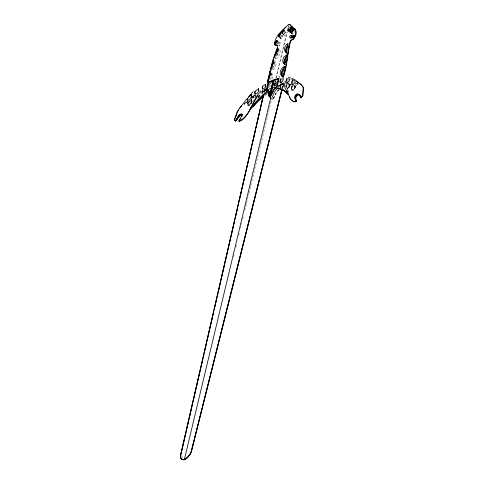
<?xml version="1.0" encoding="UTF-8"?>
<svg xmlns="http://www.w3.org/2000/svg" width="484" height="484" viewBox="0 0 484 484"><rect width="100%" height="100%" fill="white"/><g stroke="black" fill="none" stroke-linecap="round" stroke-linejoin="round"><path stroke-width="0.36" stroke-dasharray="2.42 1.81" d="M291.761 90.242L291.562 88.766L292.499 85.886M291.501 87.586L291.695 89.062L292.717 89.383L294.097 88.403L295.21 86.569M291.785 87.846L291.985 89.322L293.008 89.643L294.387 88.663L295.494 86.824L295.784 85.843L293.11 85.002M293.885 85.099L294.514 86.902C296.771 87.072 299.094 82.722 295.627 82.383M278.923 41.751L277.864 43.015L279.341 44.334L280.399 43.076L278.857 41.588M259.097 96.28L258.94 94.767M290.721 38.139L291.416 38.575L290.418 38.079M262.189 93.745L262.546 92.063L265.153 88.651M262.552 93.442L262.77 91.137L265.964 89.231M262.697 93.079L262.776 92.281M264.875 89.534L264.936 90.95M249.895 100.43L249.871 102.045L250.845 102.547C253.065 101.936 254.759 99.063 253.87 96.891L250.869 99.553M279.885 87.392L281.264 84.168L283.358 84.01M282.596 83.163L282.922 85.027M281.258 35.659L280.678 37.183M247.76 104.568L248.159 102.705L251.771 99.637C252.569 101.961 251.129 105.488 248.607 106.099L247.82 105.355L247.578 101.337M285.971 87.259L286.522 84.518M288.506 83.024L288.646 85.317L289.747 85.45L291.126 84.313L287.835 88.433L286.516 88.965M263.98 92.232L264.318 90.762L265.704 90.187M264.082 92.329L264.421 90.853L265.77 90.381M287.381 83.853L290.279 84.204L289.402 87.078L287.423 89.123M268.566 87.374L269.419 83.817M268.85 87.628L269.878 83.363L271.911 82.643M270.677 86.672L271.022 85.251M274.138 84.851L275.021 81.185L276.618 82.619L274.585 83.339M274.071 85.65L275.124 81.264M275.826 78.335L286.897 32.246M287.774 28.592L288.827 24.2M274.071 86.575L275.305 81.439L277.338 80.719M274.18 86.642L275.59 80.786M276.291 77.863L287.357 31.775M288.416 27.382L288.942 25.186M275.269 86.007L275.947 83.194L275.372 86.104M273.091 97.296L272.565 99.492L271.663 98.954M276.092 84.815L276.443 83.351M276.328 84.99L276.836 82.879M273.121 98.355L273.563 97.042M278.566 87.09L279.419 83.532M278.851 87.344L279.71 83.786M280.042 86.83L280.871 83.357M280.145 86.92L280.98 83.448M280.339 87.81L281.361 83.538M233.554 256.962L234.262 254.021M235.859 247.409L236.749 243.736M238.703 235.654L239.235 233.451M240.475 228.309L241.716 223.166M242.605 219.494L243.494 215.822M244.735 210.679L246.332 204.066M246.507 203.328L248.818 193.781M248.994 193.043L250.591 186.431M250.766 185.699L271.887 98.276M255.304 97.472L255.256 96.243L256.466 95.36M282.063 88.481L283.164 84.089L278.239 85.571M282.166 88.578L283.086 84.918M282.275 88.675L283.188 85.009M294.653 30.165L293.358 34.443M259.031 95.1L258.063 97.986M258.825 97.26L259.321 95.36M278.724 89.498L276.08 92.444L274.458 96.159A3.872 2.105 -48.1 0 1 274.089 97.018L273.121 98.349M278.826 89.594L276.189 92.541L274.561 96.255A3.872 2.105 -48.1 0 1 274.192 97.109L273.224 98.446M295.313 82.226C295.833 85.093 295.954 89.153 292.784 90.562L292.191 90.568L291.259 89.358L292.209 85.626M292.645 32.107L292.239 34.424M272.383 67.978L271.578 70.585L273.654 69.351L275.045 67.645A8.518 4.628 -48.1 0 0 276.08 63.204L274.603 60.802M272.589 67.324L272.988 66.024M262.552 93.2L263.054 91.397L266.248 89.486M277.235 53.645L275.457 58.776L274.549 57.959M278.324 50.275L278.887 48.648L278.33 48.146A8.518 4.628 -48.1 0 1 275.65 57.396M283.418 85.456L282.596 87.187L285.693 82.933M283.92 84.791L282.003 87.888M283.703 85.71L282.88 87.441L281.664 88.614M285.893 86.436L286.873 84.518L289.771 84.869L290.279 84.204M286.806 84.779L286.213 86.721L286.54 88.064L287.647 88.197L289.027 87.059M286.183 86.69L287.163 84.773L290.055 85.123L289.759 79.769M251.849 101.985L250.839 103.891L249.46 105.058L248.334 104.968L247.977 103.649M289.771 84.912L288.053 87.513L286.734 88.046L286.256 87.81M289.111 86.824L289.995 83.944L287.097 83.599M290.055 85.166L288.518 87.725M291.531 87.531L292.602 85.668L295.276 86.503L297.521 83.569M291.816 87.792L292.887 85.922L295.561 86.763M258.287 97.066L258.758 96.086M258.571 97.32L259.049 96.34M272.159 79.055L272.934 75.504L271.802 73.181M283.073 83.756L280.98 83.913L280.206 85.656L280.218 87.114L281.01 87.628L281.597 87.441L283.309 85.426M281.264 84.168L280.496 85.91L280.823 87.773M280.98 83.913L281.047 85.087L280.169 87.646L279.952 83.684M292.312 32.918L292.554 32.531M250.331 104.55L251.771 100.769L251.48 99.383L247.868 102.445L247.536 105.095L248.322 105.845L248.951 105.724L252.938 101.138M258.371 97.641L261.148 93.593L261.263 91.095L259.454 92.426M291.906 90.314L293.879 89.322L295.494 85.583L292.82 84.748M253.87 96.891L251.263 100.303C252.164 102.124 250.391 104.574 248.54 104.925L248.05 104.707L247.693 103.394L249.46 100.999M259.581 93.297L261.263 91.095M293.879 89.322L296.293 86.164M266.418 88.028L263.937 90.369L259.672 92.771M269.443 84.863L270.913 83.411M260.053 95.439L258.075 96.479M256.968 98.585L257.663 97.931M292.034 33.263C290.013 34.195 292.463 34.219 292.844 32.785L293.727 33.584M244.238 103.848L248.256 100.248M248.002 100.993L244.063 104.52L247.875 101.126M252.352 97.115L254.536 95.179M244.456 103.794L247.711 100.932M247.651 103.37L251.263 100.303M251.48 99.383L251.547 100.557L247.935 103.624L247.796 101.102M252.237 97.248L255.007 94.973M252.545 96.812L255.74 94.217M259.376 91.131L260.446 90.266M281.888 87.695L282.511 87.223M279.45 89.582L276.921 92.075L275.081 95.82A4.622 2.511 -48.1 0 1 274.555 97.169L272.565 99.492L271.5 98.536M264.476 95.989L266.012 94.87M252.473 97.078L255.528 94.882M252.152 97.774L255.818 95.142M264.627 89.419L259.382 92.511M268.094 93.472L266.206 94.737M262.546 92.063L265.746 90.151M265.389 90.786L262.83 92.317L262.77 91.137M275.668 44.413C276.352 43.796 279.806 43.312 278.99 41.727M279.341 44.334L278.778 44.461M280.175 38.054L281.373 36.699L281.331 34.322M278.524 86.273L283.37 84.276M271.627 82.383L269.588 83.103L271.191 84.537M274.652 83.653L275.947 83.194M274.755 83.75L276.049 83.29M278.554 85.85L283.267 84.186M275.457 58.776L277.586 57.578A8.518 4.622 -48.1 0 0 280.073 50.427L278.887 48.648M265.934 90.526L264.318 90.762M277.683 43.046L280.327 42.907M283.261 83.169L284.659 82.952M284.943 83.212L282.36 83.327M284.066 81.366L286.159 81.215M280.756 84.833L282.85 84.676M281.047 85.087L283.134 84.936M278.282 45.387L279.952 45.484L278.512 45.363M279.226 89.534L279.601 89.57M290.89 79.491L292.13 79.987M295.809 83.121L298.852 84.343M296.093 83.375L299.687 84.821M279.734 37.976C283.073 41.769 283.176 34.388 281.277 33.208M284.774 31.091C287.605 33.136 284.973 38.054 282.662 33.868C284.417 35.308 285.372 31.049 283.89 30.141M242.678 114.896L243.113 115.482M284.538 31.756L285.82 32.906M282.801 34.098L284.144 35.302M281.246 35.314L282.487 36.427M279.498 37.51L280.768 38.901M291.289 33.983L291.047 33.269M181.27 455.632L183.158 457.973M282.946 34.122C284.985 35.598 285.596 30.674 283.957 29.863M283.57 34.37L283.92 34.993M286.685 86.745L288.028 89.492L289.535 94.695M251.547 100.557L251.837 101.949M287.254 89.431L288.379 91.984M279.837 36.748L280.387 38.303M291.326 85.65L291.543 89.613M285.808 84.373L285.923 86.467M283.691 82.31L283.769 83.702M262.219 89.34L262.413 92.819M255.183 94.852L255.322 97.423M254.778 93.878L254.971 97.357M251.668 98.561L251.807 101.132M242.672 115.089L242.678 115.615M274.737 61.438A8.518 4.628 -48.1 0 1 271.185 70.234M271.445 73.09A8.518 4.628 -48.1 0 1 269.957 79.939M271.391 73.483A8.518 4.628 -48.1 0 1 270.731 77.773M270.253 78.729A8.518 4.628 -48.1 0 1 269.673 79.685M278.379 48.448A8.518 4.628 -48.1 0 1 275.366 57.136M274.64 62.672A8.518 4.628 -48.1 0 1 272.395 68.22"/><path stroke-width="0.73" d="M283.497 29.445C284.622 31.03 281.228 35.423 281.67 31.605L283.497 29.445L283.957 29.863L282.081 31.974L282.517 33.051M287.798 43.741L286.595 52.919L285.064 51.606A8.518 4.628 -48.1 0 1 285.881 45.042L287.798 43.741L288.355 44.244M289.117 45.659L288.216 53.609M286.486 54.91L284.84 64.541L283.406 63.108L282.795 61.577A8.518 4.628 -48.1 0 1 283.902 57.112L286.486 54.91L287.012 55.382M269.273 95.983L268.971 95.318A3.872 2.105 -48.1 0 1 268.989 94.586L269.146 91.924M269.189 95.814L269.074 95.415A3.872 2.105 -48.1 0 1 269.092 94.676L269.322 92.553L268.808 91.01M277.181 48.509L277.507 45.048L274.718 44.885C274.011 36.112 283.303 29.76 288.827 24.2C291.604 24.95 292.403 28.187 295.095 29.034C297.733 33.257 295.167 38.908 290.775 40.71C287.133 52.587 287.629 65.685 283.158 77.543M286.843 60.99L287.829 56.12M286.304 63.634L286.558 62.382M267.356 82.129L272.45 61.898L277.489 47.39L277.411 48.043A8.518 4.622 -48.1 0 1 274.93 55.194L273.926 57.402L276.739 49.568M267.64 82.389L269.975 71.523L270.35 71.862L268.559 80.12M268.354 78.832L267.858 81.13C268.801 78.093 271.228 74.742 269.975 71.523M269.443 77.621L270.641 72.116M285.312 68.407L285.56 67.306L285.179 66.967M263.302 95.173L180.586 454.863A8.627 4.683 -48.1 0 0 184.368 459.54L185.505 458.596M180.865 454.222L263.405 95.269M180.968 454.313L182.153 449.164M182.492 447.694L183.17 444.754M183.503 443.284L186.044 432.248M186.382 430.778L188.917 419.743M189.256 418.273L192.807 402.827M193.146 401.357L196.189 388.114M196.528 386.643L200.08 371.198M200.418 369.728L201.096 366.781M201.435 365.311L202.959 358.692M203.298 357.222L203.97 354.276M204.308 352.806L206.849 341.777M207.188 340.3L213.613 312.349M214.46 308.677L216.995 297.642M217.334 296.172L218.012 293.225M218.351 291.755L220.886 280.72M221.224 279.25L224.776 263.804M225.114 262.334L227.655 251.299M227.988 249.829L231.037 236.591M231.376 235.121L234.419 221.878M235.266 218.199L237.801 207.17M238.14 205.694L238.818 202.754M239.156 201.283L241.691 190.248M242.03 188.778L245.582 173.332M245.92 171.862L248.455 160.827M248.794 159.357L251.843 146.114M252.182 144.643L255.733 129.198M256.072 127.728L256.744 124.787M257.083 123.311L259.624 112.282M259.962 110.812L262.497 99.777M262.836 98.306L263.514 95.36M292.796 31.466L293.395 28.919L292.808 28.387C286.643 32.948 291.078 34.322 294.205 29.119L294.635 29.506L293.243 28.78L291.253 32.476M270.865 97.332L184.368 459.54A8.627 4.683 -48.1 0 0 191.301 451.07L281.882 89.219M266.224 90.466L268.275 81.929L279.135 78.081L277.084 86.624L274.011 89.461L272.171 93.206A4.622 2.511 -48.1 0 1 271.645 94.555C271.173 95.832 268.995 98.077 268.511 95.663A4.622 2.511 -48.1 0 1 268.596 94.477C269.225 92.783 268.42 90.133 266.224 90.466L267.827 91.9M267.531 90.085L266.763 89.921L268.596 82.286L273.139 80.677L269.527 96.243L269.286 96.032M266.872 90.018L268.705 82.377L273.242 80.774M273.139 80.677L269.527 96.243M273.708 80.005L269.655 96.885L270.719 97.841M278.669 78.85L274.132 80.459L270.417 95.929L274.029 80.362L278.566 78.759L276.836 86.485L274.343 88.729M270.314 95.832L271.282 94.501A3.872 2.105 -48.1 0 0 271.645 93.642L273.738 89.268L276.733 86.394L278.566 78.759M288.664 47.226L289.057 45.768M254.989 91.367L254.741 93.176L255.413 94.096C257.7 93.866 259.243 90.823 258.607 88.711L254.989 91.367L255.141 94.156M280.69 32.682L278.663 34.624L278.542 36.82L279.716 35.768L280.841 32.815L278.808 34.751L279.214 37.25M281.984 89.31L191.41 451.161A8.627 4.683 -48.1 0 1 184.471 459.631A8.627 4.683 -48.1 0 1 180.695 454.954M282.087 89.407L191.513 451.257A8.627 4.683 -48.1 0 1 184.579 459.727A8.627 4.683 -48.1 0 1 180.798 455.051M247.645 98.415L247.518 99.94L248.28 100.248C250.343 99.353 252.14 96.746 251.214 94.507L247.645 98.415L247.76 100.43M282.868 77.289C287.345 65.431 286.843 52.332 290.485 40.45C294.883 38.653 297.448 33.003 294.804 28.78L292.844 27.697L291.761 26.299M283.624 74.802L282.88 76.932M283.812 74.094L285.124 69.115M269.164 75.341L270.29 71.178M271.609 66.32L272.171 64.239M270.895 69.974L270.502 69.617L273.254 59.593L273.787 60.07L271.518 67.851M273.841 89.358L271.754 93.739A3.872 2.105 -48.1 0 1 271.385 94.592M273.66 93.769L273.484 94.386A4.622 2.511 -48.1 0 1 272.958 95.735L272.553 96.401M272.625 65.279L273.66 61.74M284.519 66.375L281.906 76.157C278.451 73.314 280.859 67.772 284.519 66.375L284.894 66.713A8.518 4.628 -48.1 0 0 281.9 76.049M288.567 31.369L291.283 26.91M262.497 86.267L262.14 87.949L262.28 88.566L263.108 89.014C264.887 88.366 266.037 86.194 265.692 84.355L262.497 86.267L262.649 89.05M291.187 29.076L291.749 27.328L291.102 26.753C284.719 30.577 287.907 33.275 292.276 27.848L292.687 28.223L291.102 26.753M290.83 32.634L292.959 28.526L294.351 29.252L293.631 30.559M235.817 116.953L237.36 112.385M285.342 67.935L285.56 67.306M275.717 54.601L277.58 49.235M276.467 53.518L277.635 50.161M274.495 56.93L275.735 53.615M270.502 69.617L272.389 65.261A8.518 4.628 -48.1 0 0 273.418 60.821L273.254 59.593M294.877 36.838L293.6 38.974L292.602 39.64M234.716 119.433L235.539 117.576M241.946 116.65L242.242 115.978M273.896 93.14L275.323 90.641L277.852 88.148M288.978 31.224L291.568 27.164M294.242 35.604C290.085 33.928 286.546 38.502 293.116 37.431L294.242 35.604L294.52 35.852M242.248 114.835L239.828 116.142L235.623 121.097L235.339 120.837C237.305 118.864 237.989 113.922 241.443 113.782L241.988 114.998L241.631 116.366L238.769 121.169C249.69 116.644 252.152 101.803 258.964 93.237M249.865 109.638L257.555 95.88M280.708 79.037L279.837 81.596L279.952 82.238L280.744 82.752L282.547 81.391L283.497 78.832L280.708 79.037L280.938 83.218M237.577 111.731L238.43 110.273M286.824 78.723L285.657 81.59L285.705 82.389L286.461 83.169L288.47 81.929L289.722 79.073L286.824 78.723L287.097 83.599M271.221 94.876L270.641 95.681M291.683 29.034L292.397 27.963M292.554 79.872L291.229 82.716L291.858 84.518C294.768 84.736 297.122 80.302 292.554 79.872L292.82 84.748M240.736 118.429L238.769 121.169L239.054 121.43C246.719 119.252 248.528 109.602 254.493 105.076A38.551 13.389 -44.2 0 1 259.999 99.625L263 97.109M274.858 42.465C278.911 37.837 277.701 42.084 275.027 43.832L274.858 42.465L276.189 43.191M246.834 98.803L237.293 111.471L234.208 119.675L235.339 120.837C237.432 118.913 238.497 114.303 241.915 114.212L242.224 114.442M272.068 97.024L272.317 96.721M239.332 108.452L241.456 105.917M284.132 29.028L285.808 27.092M283.672 29.603L281.797 31.72L282.444 33.329M248.498 96.824L253.078 91.833M290.709 37.389L291.87 36.53L293.933 35.998M282.886 33.227L282.208 32.089L283.896 30.286M268.317 89.806L271.796 87.556M281.125 33.069L279.093 35.011L279.401 36.881M279.837 36.748L279.238 35.138L280.26 34.17M267.386 90.665L258.873 98.621A38.551 27.394 -53.3 0 0 253.967 104.605L252.787 106.365L250.633 108.107M291.229 37.389L294.224 36.252M275.42 42.973L277.284 42.12M272.183 87.513L274.991 87.441M266.763 89.921L267.954 90.23M267.543 91.645L268.82 91.833M299.215 94.822C296.299 94.81 294.453 98.833 296.746 100.999L295.186 101.894L293.969 101.906L290.612 99.287L286.455 90.266L287.175 91.567L284.314 86.406M276.993 45.272L275.003 45.139L274.64 44.117M276.854 87.719L280.496 88.596L283.346 89.957A38.551 22.409 -63.6 0 1 286.812 92.976L288.482 94.441M242.206 114.466C238.781 114.563 237.717 119.173 235.623 121.097L234.746 120.577M288.198 94.18L286.933 93.079A39.337 21.356 -48.1 0 0 276.461 88.409M282.027 89.97L284.471 90.962A38.551 18.374 -33.9 0 1 287.339 93.448M270.744 98.016L270.356 97.828M288.228 77.107L290.539 78.033M296.232 81.348L301.568 84.996M289.117 24.454L290.83 25.313M293.395 28.919L294.314 29.397M292.808 28.387L294.205 29.119M291.743 78.142L295.53 80.169L301.284 84.736L303.341 87.295L302.942 95.699L300.981 97.962C300.032 96.255 298.41 92.069 295.906 94.501C293.715 96.316 295.077 99.359 296.746 100.999C292.136 97.302 300.038 90.254 300.994 97.95L300.104 95.971M267.846 90.133L268.33 90.447M291.967 100.376L293.679 101.652L294.895 101.64L296.462 100.745C291.852 97.048 299.747 90 300.703 97.695L302.651 95.445L303.305 88.1L302.47 86.092M290.206 30.946L291.453 32.059M288.131 29.234L289.414 30.383M291.096 35.459L293.54 37.649M293.116 37.431L293.473 37.746M281.67 31.605L282.208 32.089M278.663 34.624L279.238 35.138M276.539 40.614L277.616 41.582L275.136 42.719L275.384 44.153M298.888 94.483L299.808 95.312L299.572 94.991M294.944 98.077L295.772 98.815M238.34 115.918L239.259 116.747M268.221 90.357L268.65 90.744M291.247 26.886L292.276 27.848M268.547 90.647L269.116 91.53M287.901 94.295L287.218 93.339A39.337 21.356 -48.1 0 0 279.94 89.026M279.087 76.587L279.419 77.071M284.023 84.361L284.719 85.499M289.983 97.883L290.896 99.547M289.474 96.31L289.692 97.623M265.692 84.355L265.849 87.138M258.607 88.711L258.722 90.804M251.214 94.507L251.408 97.992M282.184 76.303A8.518 4.628 -48.1 0 1 284.411 67.833M285.04 64.753A8.518 4.628 -48.1 0 1 285.929 57.475M285.542 62.303A8.518 4.628 -48.1 0 1 285.766 61.395M263.338 95.808A39.337 21.356 -48.1 0 0 254.378 104.968L253.071 106.625L252.787 106.365L254.088 104.707A39.337 21.356 -48.1 0 1 268.959 91.071M265.28 94.211A39.337 21.356 -48.1 0 1 266.26 93.454M286.679 53.131A8.518 4.628 -48.1 0 1 287.665 45.163M286.54 52.925A8.518 4.628 -48.1 0 1 287.351 46.367M284.755 64.493A8.518 4.628 -48.1 0 1 286.286 56.283"/></g></svg>
